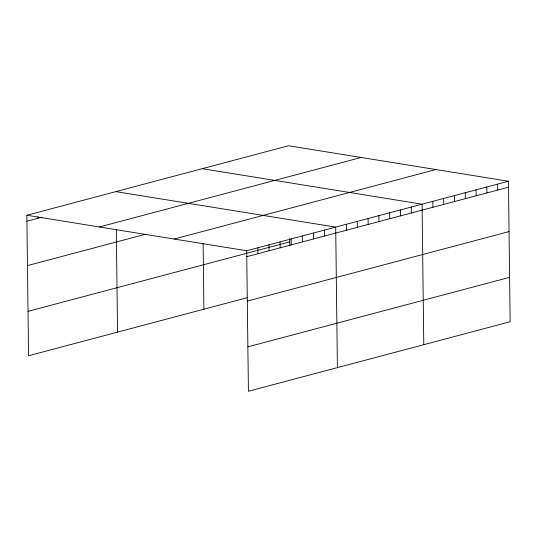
<?xml version="1.0" encoding="UTF-8"?>
<svg xmlns="http://www.w3.org/2000/svg" width="537" height="537" viewBox="0 0 537 537"><rect width="100%" height="100%" fill="white"/><g stroke="black" fill="none" stroke-linecap="round" stroke-linejoin="round"><path stroke-width="0.81" d="M247.114 297.72L28.568 355.749L26.85 215.25L288.584 145.749L508.432 181.251L510.15 321.75L248.416 391.251L246.698 250.745L508.432 181.251M26.924 221.184L42.02 217.176M99.399 226.963L361.132 157.469M27.468 265.593L145.762 234.186M174.149 239.032L435.883 169.538M28.025 311.346L289.758 241.845M246.772 256.686L508.505 187.191M247.315 301.089L509.049 231.595M247.872 346.842L509.606 277.347M202.214 168.685L422.062 204.181L423.78 344.687M115.838 191.622L335.692 227.117L337.404 367.617M26.85 215.25L246.698 250.745M497.638 184.117L497.712 190.058M486.837 186.983L486.911 192.924M476.044 189.85L476.118 195.79M465.25 192.716L465.317 198.656M454.45 195.582L454.524 201.523M443.656 198.448L443.73 204.389M432.856 201.315L432.929 207.255M411.261 207.054L411.335 212.988M400.468 209.92L400.542 215.854M389.674 212.786L389.741 218.72M378.874 215.652L378.947 221.586M368.08 218.519L368.154 224.459M357.28 221.385L357.353 227.326M346.486 224.251L346.56 230.192M324.563 230.071L324.637 236.012M313.44 233.024L313.514 238.965M302.318 235.978L302.391 241.918M291.195 238.931L291.269 244.872M289.718 238.522L289.812 246.033M280.072 241.885L280.146 247.826M268.95 244.838L269.017 250.779M257.82 247.792L257.894 253.733M203.12 243.154L203.926 309.184M116.301 229.393L117.556 332.121M38.026 216.747L38.046 218.23"/></g></svg>
